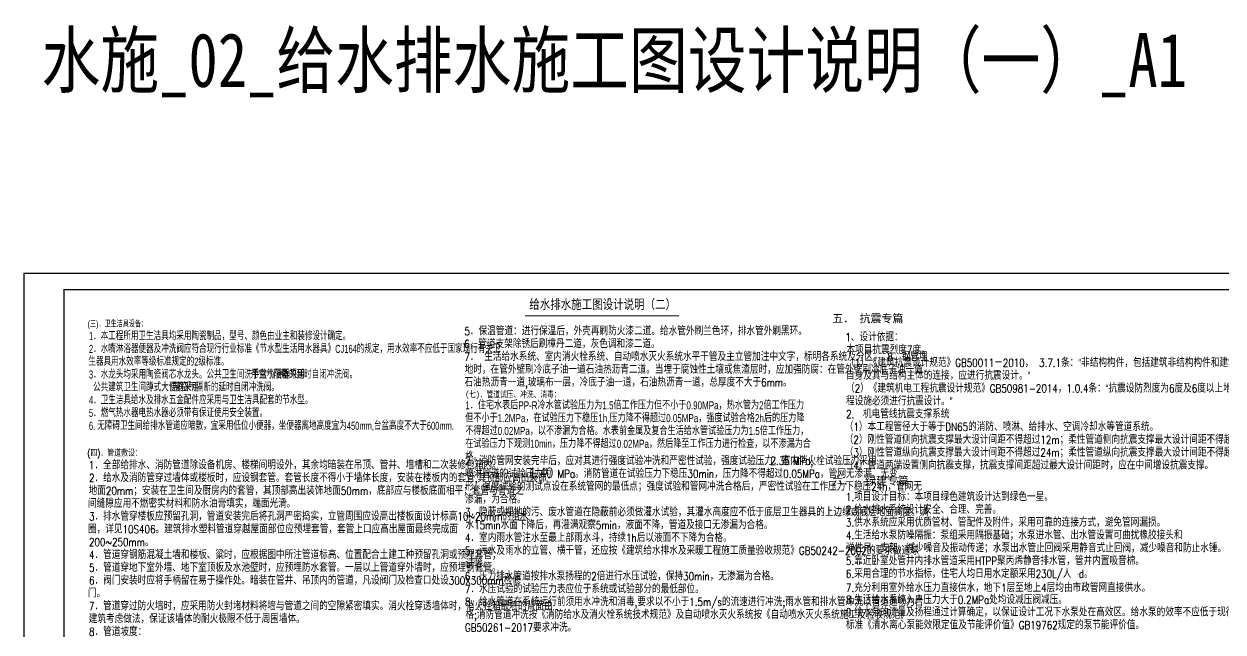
# Model space of a CAD drawing. Extents: x 1725261 to 1937680, y 860327 to 1571294.
# Drawn here: x 1791341 to 1866256, y 1316952 to 1354897 of the extents above; entities that cross this region are included whole.
import ezdxf

# ---------------------------------------------------------------- set-up
doc = ezdxf.new("R2010")
doc.units = 0
doc.header["$LTSCALE"] = 1000
doc.header["$MEASUREMENT"] = 0
for name, color, linetype in [('0s-水标注', 7, 'Continuous'), ('0s_水标注', 7, 'Continuous'), ('图框', 140, 'Continuous'), ('导图字', 7, 'Continuous')]:
    doc.layers.add(name, color=color, linetype=linetype)
doc.styles.add('-黑体', font='simhei.ttf', dxfattribs={"width": 0.8})
doc.styles.add('HZ', font='TXT', dxfattribs={"bigfont": 'HZTXT'})
doc.styles.add('hztxt', font='a.shx', dxfattribs={"width": 0.75, "bigfont": 'hztxt.shx'})
doc.styles.add('黑体', font='simhei.ttf')

# ---------------------------------------------------------------- blocks, each defined once
blk = doc.blocks.new('GDGDGRDGDRGDR')
at = {"layer": '图框'}
blk.add_lwpolyline([(148133, -148204), (190183, -148204), (190183, -118504), (148133, -118504)], close=True, dxfattribs=at)
at = {"layer": '图框', "const_width": 50}
blk.add_lwpolyline([(149383, -147704), (189683, -147704), (189683, -119004), (149383, -119004)], close=True, dxfattribs=at)

msp = doc.modelspace()

# ---------------------------------------------------------------- linework, layer by layer
at = {"layer": '0s_水标注', "const_width": 50}
msp.add_lwpolyline([(1822647.2, 1336681.8), (1832270.5, 1336681.8)], dxfattribs=at)

# ---------------------------------------------------------------- block references
at = {"xscale": 2, "yscale": 2, "zscale": 2}
msp.add_blockref('GDGDGRDGDRGDR', (1495075.4, 1576325.5), dxfattribs=at)

# ---------------------------------------------------------------- texts
at = {"layer": '0s-水标注', "char_height": 500, "width": 14500, "attachment_point": 1, "style": 'HZ'}
for s, insert in [('\\P{\\fSimHei|b0|i0|c134|p2;五． 抗震专篇}', (1841847.3, 1337608.9)), ('\\P{\\fSimHei|b0|i0|c134|p2;六．  绿建专篇}', (1841847.3, 1327480.5))]:
    msp.add_mtext(s, dxfattribs=dict(at, insert=insert))
at = {"layer": '0s_水标注', "width": 0.8}
for s, height, style, p in [('给水排水施工图设计说明（二）', 600, '-黑体', (1822913.5, 1337110.9)), ('5．保温管道：进行保温后，外壳再刷防火漆二道。给水管外刷兰色环，排水管外刷黑环。', 500, 'HZ', (1818855.8, 1335477)), ('6．管道支架除锈后刷樟丹二道，灰色调和漆二道。', 500, 'HZ', (1818841.5, 1334677)), ('1、设计依据：', 500, 'HZ', (1842658, 1335102.9)), ('7． 生活给水系统、室内消火栓系统、自动喷水灭火系统水平干管及主立管加注中文字，标明各系统及分区。 8．钢管埋', 500, 'HZ', (1818855.8, 1333877)), ('本项目抗震烈度7度。', 500, 'HZ', (1842727.7, 1334302.9)), ('地时，在管外壁刷冷底子油一道石油热沥青二道。当埋于腐蚀性土壤或焦渣层时，应加强防腐：在管外壁刷冷底子油一道，', 500, 'HZ', (1818876.6, 1333077)), ('（1）《建筑抗震设计规范》GB50011－2010， 3.7.1条：“非结构构件，包括建筑非结构构件和建筑附属机电设备，', 500, 'HZ', (1842700.9, 1333502.9)), ('石油热沥青一道,玻璃布一层，冷底子油一道，石油热沥青一道，总厚度不大于6mm。', 500, 'HZ', (1818867.1, 1332277)), ('自身及其与结构主体的连接，应进行抗震设计。”', 500, 'HZ', (1842700.9, 1332702.9)), ('（2）《建筑机电工程抗震设计规范》GB50981-2014，1.0.4条：“抗震设防烈度为6度及6度以上地区的建筑机电工', 500, 'HZ', (1842700.9, 1331902.9)), ('程设施必须进行抗震设计。”', 500, 'HZ', (1842700.9, 1331102.9)), ('2.\u3000机电管线抗震支撑系统', 500, 'HZ', (1842707.2, 1330302.9)), ('（1）本工程管径大于等于DN65的消防、喷淋、给排水、空调冷却水等管道系统。', 500, 'HZ', (1842623.4, 1329502.9)), ('（2）刚性管道侧向抗震支撑最大设计间距不得超过12m；柔性管道侧向抗震支撑最大设计间距不得超过6m。', 500, 'HZ', (1842623.4, 1328702.9)), ('(四)．管道敷设：', 400, 'HZ', (1795296.9, 1327913.9)), ('（3）刚性管道纵向抗震支撑最大设计间距不得超过24m；柔性管道纵向抗震支撑最大设计间距不得超过12m。', 500, 'HZ', (1842623.4, 1327902.9)), ('1．全部给排水、消防管道除设备机房、楼梯间明设外，其余均暗装在吊顶、管井、墙槽和二次装修包箱内。', 500, 'HZ', (1795401.2, 1327113.9)), ('（4）管道两端设置侧向抗震支撑，抗震支撑间距超过最大设计间距时，应在中间增设抗震支撑。', 500, 'HZ', (1842623.4, 1327102.9)), ('2．给水及消防管穿过墙体或楼板时，应设钢套管。套管长度不得小于墙体长度，安装在楼板内的套管,其顶部应高出装饰', 500, 'HZ', (1795401.2, 1326313.9)), ('地面20mm；安装在卫生间及厨房内的套管，其顶部高出装饰地面50mm，底部应与楼板底面相平；套管与管道之', 500, 'HZ', (1795379.1, 1325513.9)), ('间缝隙应用不燃密实材料和防水油膏填实，端面光滑。', 500, 'HZ', (1795338.2, 1324713.9)), ('3．排水管穿楼板应预留孔洞，管道安装完后将孔洞严密捣实，立管周围应设高出楼板面设计标高10~20mm的阻水', 500, 'HZ', (1795401.2, 1323913.9)), ('圈，详见10S406。建筑排水塑料管道穿越屋面部位应预埋套管，套管上口应高出屋面最终完成面', 500, 'HZ', (1795341.4, 1323113.9)), ('200~250mm。', 500, 'HZ', (1795401.2, 1322313.9)), ('4．管道穿钢筋混凝土墙和楼板、粱时，应根据图中所注管道标高、位置配合土建工种预留孔洞或预埋套管；', 500, 'HZ', (1795401.2, 1321513.9)), ('5．管道穿地下室外墙、地下室顶板及水池壁时，应预埋防水套管。一层以上管道穿外墙时，应预埋钢套管。', 500, 'HZ', (1795401.2, 1320713.9)), ('6．阀门安装时应将手柄留在易于操作处。暗装在管井、吊顶内的管道，凡设阀门及检查口处设300X300mm检修', 500, 'HZ', (1795401.2, 1319913.9)), ('门。', 500, 'HZ', (1795335.1, 1319113.9)), ('7．管道穿过防火墙时，应采用防火封堵材料将墙与管道之间的空隙紧密填实。消火栓穿透墙体时，消火栓箱嵌墙的背面由', 500, 'HZ', (1795401.2, 1318313.9)), ('建筑考虑做法，保证该墙体的耐火极限不低于周围墙体。', 500, 'HZ', (1795385.4, 1317513.9)), ('8．管道坡度：', 500, 'HZ', (1795401.2, 1316713.9))]:
    msp.add_text(s, height=height, dxfattribs=dict(at, style=style)).set_placement(p)
at = {"layer": '0s_水标注', "color": 7}
for s, height, style, width, p in [('(三)．卫生洁具设备：', 399.9, 'hztxt', 0.7, (1795310, 1335973.2)), ('1．本工程所用卫生洁具均采用陶瓷制品，型号、颜色由业主和装修设计确定。', 500.025, 'hztxt', 0.7, (1795401.2, 1335173.2)), ('2．水嘴淋浴器便器及冲洗阀应符合现行行业标准《节水型生活用水器具》CJ164的规定，用水效率不应低于国家现行有关卫', 500.025, 'hztxt', 0.7, (1795401.2, 1334373.2)), ('3．水龙头均采用陶瓷阀芯水龙头。公共卫生间洗手盆小便器采用', 500.025, 'hztxt', 0.7, (1795401.2, 1332773.2)), ('带空气隔断的延时自闭冲洗阀。', 500, 'hztxt', 0.7, (1805535, 1332773.2)), ('  公共建筑卫生间蹲式大便器采用', 500, 'hztxt', 0.7, (1795401.2, 1331973.2)), ('带空气隔断的延时自闭冲洗阀。', 499.975, 'hztxt', 0.7, (1800654, 1331973.2)), ('4．卫生洁具给水及排水五金配件应采用与卫生洁具配套的节水型。', 499.975, 'hztxt', 0.7, (1795401.2, 1331173.2)), ('5．燃气热水器电热水器必须带有保证使用安全装置。', 499.975, 'hztxt', 0.7, (1795401.2, 1330373.2)), ('6. 无障碍卫生间给排水管道应暗敷，宜采用低位小便器，坐便器离地高度宜为450mm,台盆高度不大于600mm.', 499.975, 'hztxt', 0.7, (1795401.2, 1329573.2)), ('2．消防管网安装完毕后，应对其进行强度试验冲洗和严密性试验，强度试验压力：室内消火栓试验压力采用', 500, 'HZ', 0.8, (1818892.8, 1327377.1)), ('2.35', 500, 'HZ', 0.8, (1837978.5, 1327377.1)), ('MPa,', 500, 'HZ', 0.8, (1839384.3, 1327381.1)), ('喷淋管道的试验压力为', 500, 'HZ', 0.8, (1818897.9, 1326577.1)), ('1.40', 625, 'HZ', 0.8, (1822897.9, 1326577.1)), ('MPa。消防管道在试验压力下稳压30min，压力降不得超过0.05MPa，管网无渗漏、无变', 500, 'HZ', 0.8, (1824677.9, 1326577.1)), ('形，强度试验的测试点设在系统管网的最低点；强度试验和管网冲洗合格后，严密性试验在工作压力下稳压24h，管网无', 500, 'HZ', 0.8, (1818897.9, 1325777.1)), ('渗漏，为合格。', 500, 'HZ', 0.8, (1818910.5, 1324977.1)), ('1.项目设计目标：本项目绿色建筑设计达到绿色一星。', 500, 'HZ', 0.8, (1842694.8, 1325133.7)), ('3．隐蔽或埋地的污、废水管道在隐蔽前必须做灌水试验，其灌水高度应不低于底层卫生器具的上边缘或底层地面高度。满', 500, 'HZ', 0.8, (1818892.8, 1324177.1)), ('2.给水排水系统设计安全、合理、完善。', 500, 'HZ', 0.8, (1842694.8, 1324333.7)), ('水15min水面下降后，再灌满观察5min，液面不降，管道及接口无渗漏为合格。', 500, 'HZ', 0.8, (1818926.2, 1323377.1)), ('3.供水系统应采用优质管材、管配件及附件，采用可靠的连接方式，避免管网漏损。', 500, 'HZ', 0.8, (1842694.8, 1323533.7)), ('4．室内雨水管注水至最上部雨水斗，持续1h后以液面不下降为合格。', 500, 'HZ', 0.8, (1818892.8, 1322577.1)), ('4.生活给水泵防噪隔振：泵组采用隔振基础；水泵进水管、出水管设置可曲扰橡胶接头和', 500, 'HZ', 0.8, (1842694.8, 1322733.7)), ('5．污水及雨水的立管、横干管，还应按《建筑给水排水及采暖工程施工质量验收规范》GB50242-2002的要求做通球', 500, 'HZ', 0.8, (1818892.8, 1321777.1)), ('弹性吊、支架，减少噪音及振动传递；水泵出水管止回阀采用静音式止回阀，减少噪音和防止水锤。', 500, 'HZ', 0.8, (1842694.8, 1321933.7)), ('试验。', 500, 'HZ', 0.8, (1818907.3, 1320977.1)), ('5.靠近卧室处管井内排水管道采用HTPP聚丙烯静音排水管，管井内置吸音棉。', 500, 'HZ', 0.8, (1842694.8, 1321133.7)), ('6.采用合理的节水指标，住宅人均日用水定额采用230L/人 ·d。', 500, 'HZ', 0.8, (1842694.8, 1320333.7)), ('6．压力排水管道按排水泵扬程的2倍进行水压试验，保持30min，无渗漏为合格。', 500, 'HZ', 0.8, (1818878.5, 1320177.1)), ('7.充分利用室外给水压力直接供水，地下1层至地上4层均由市政管网直接供水。', 500, 'HZ', 0.8, (1842694.8, 1319452.7)), ('7．水压试验的试验压力表应位于系统或试验部分的最低部位。', 500, 'HZ', 0.8, (1818892.8, 1319377.1)), ('8．给水管道在系统运行前须用水冲洗和消毒,要求以不小于1.5m/s的流速进行冲洗;雨水管和排水管冲洗以管道通畅为合', 500, 'HZ', 0.8, (1818892.8, 1318577.1)), ('8.生活给水系统入户压力大于0.2MPa处均设减压阀减压。', 500, 'HZ', 0.8, (1842694.8, 1318705.3)), ('格;消防管道冲洗按《消防给水及消火栓系统技术规范》及自动喷水灭火系统按《自动喷水灭火系统施工及验收规范》', 500, 'HZ', 0.8, (1818923.1, 1317777.1)), ('9.给水泵的流量及扬程通过计算确定，以保证设计工况下水泵处在高效区。给水泵的效率不应低于现行国家', 500, 'HZ', 0.8, (1842694.8, 1317933.7)), ('GB50261-2017要求冲洗。', 500, 'HZ', 0.8, (1818892.8, 1316977.1)), ('标准《清水离心泵能效限定值及节能评价值》GB19762规定的泵节能评价值。', 500, 'HZ', 0.8, (1842694.8, 1317133.7))]:
    msp.add_text(s, height=height, dxfattribs=dict(at, style=style, width=width)).set_placement(p)
at = {"layer": '0s_水标注', "color": 1, "style": 'hztxt', "width": 0.7}
msp.add_text('生器具用水效率等级标准规定的2级标准。', height=500.025, dxfattribs=at).set_placement((1795362.6, 1333573.2))
at = {"layer": '0s_水标注', "insert": (1818912.8, 1331988.5), "char_height": 500, "width": 21570.464, "attachment_point": 1, "line_spacing_factor": 0.96, "style": 'hztxt'}
msp.add_mtext('{\\fSimHei|b0|i0|c134|p2;\\H0.8x;\\C7;(七)．管道试压、冲洗、消毒：\\P\\Fros,hztxt|c134;\\H1.25x;1．住宅水表后PP-R冷水管试验压力为1.5倍工作压力但不小于0.90MPa，热水管为2倍工作压力但不小于1.2MPa，在试验压力下稳压1h,压力降不得超过0.05MPa，强度试验合格2h后的压力降不得超过0.02MPa，以不渗漏为合格。水表前金属及复合生活给水管试验压力为1.5倍工作压力，在试验压力下观测10min，压力降不得超过0.02MPa，然后降至工作压力进行检查，以不渗漏为合格。}', dxfattribs=at)
at = {"layer": '导图字', "color": 1, "style": '黑体', "width": 0.8}
msp.add_text('水施_02_给水排水施工图设计说明（一）_A1', height=3364.726, dxfattribs=at).set_placement((1792442.1, 1350968.7))

doc.saveas('drawing.dxf')
